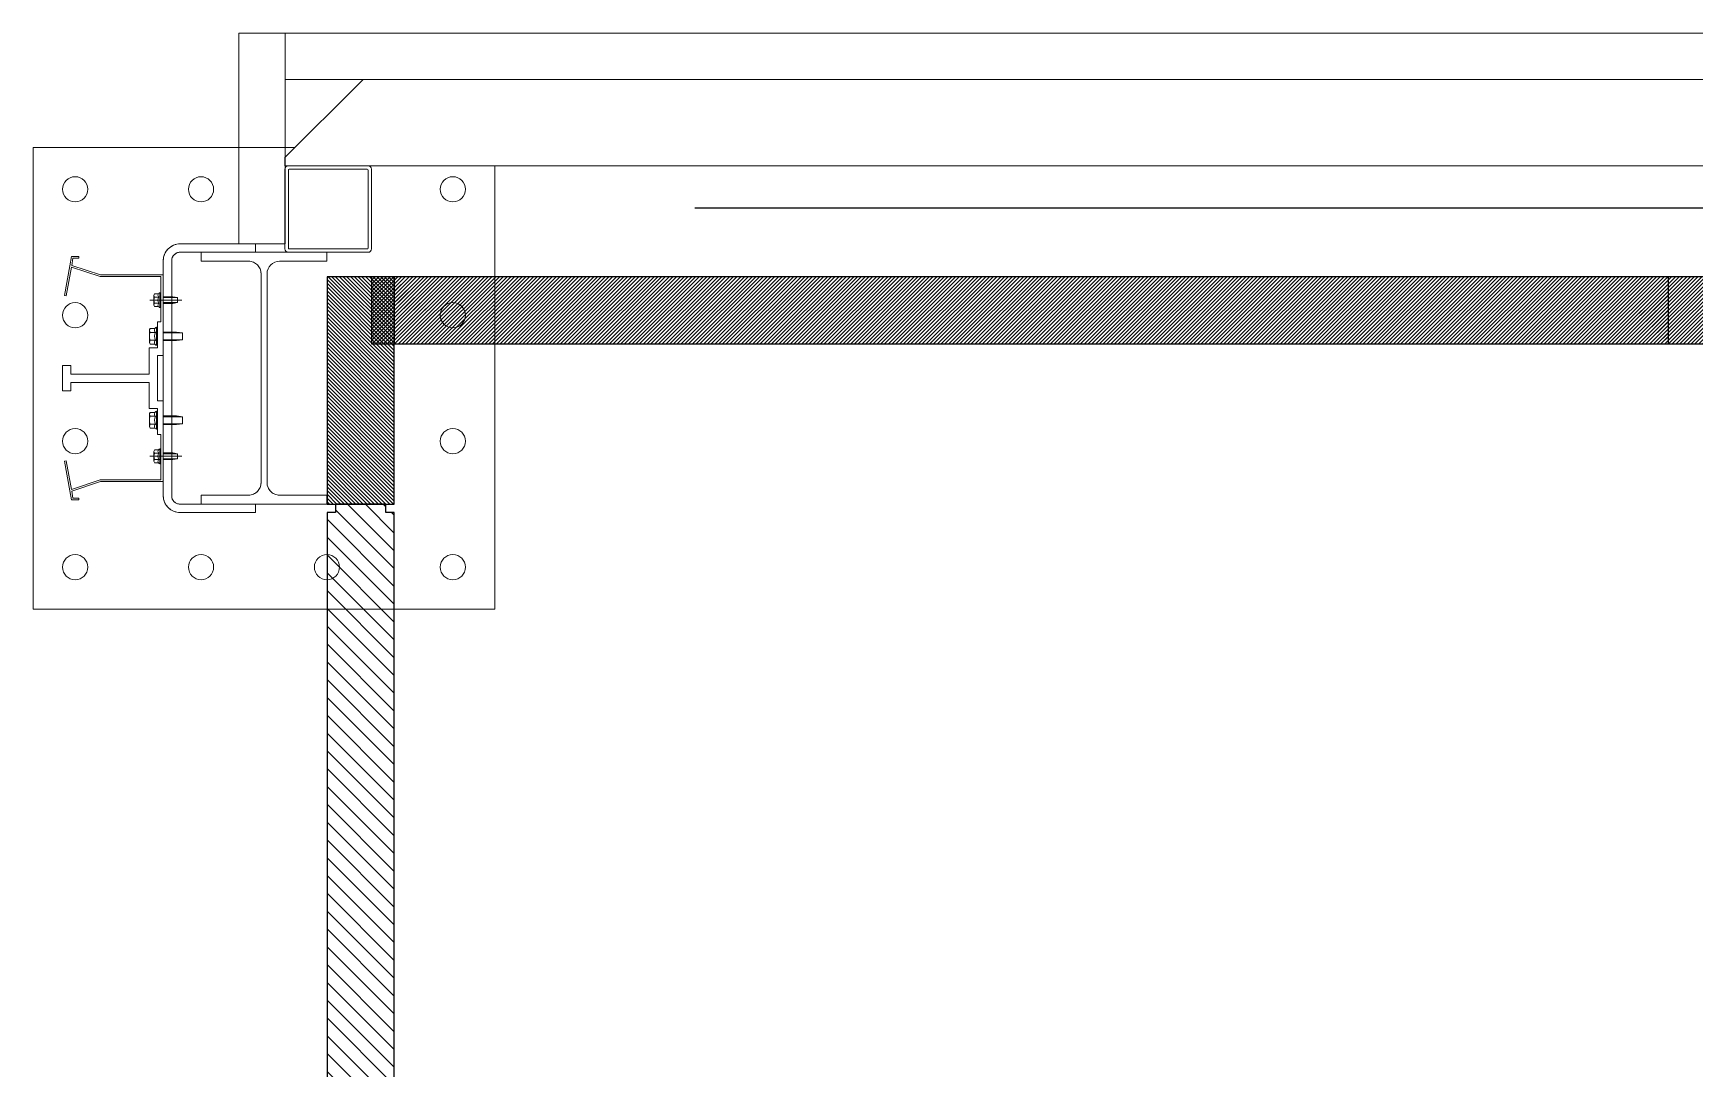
# Model space of a CAD drawing. Header units: millimetres. Extents: x 10 to 110, y 17 to 110.
# Drawn here: x 93.165 to 95.144, y 105.602 to 106.835 of the extents above; entities that cross this region are included whole.
import ezdxf

# ---------------------------------------------------------------- set-up
doc = ezdxf.new("R2010")
doc.units = ezdxf.units.MM
doc.header["$LTSCALE"] = 0.05
for name, pattern in [('00 Ground$0$DASHDOT', [25.4, 12.7, -6.35, 0, -6.35]), ('00 Ground$0$DASHDOT2', [12.7, 6.35, -3.175, 0, -3.175]), ('00 Ground$0$PHANTOM2', [31.75, 15.875, -3.175, 3.175, -3.175, 3.175, -3.175])]:
    doc.linetypes.add(name, pattern=pattern)
for name, color, linetype, lineweight in [('00 Ground$0$A-Panel Exterior', 3, 'Continuous', 0), ('00 Ground$0$A-Panel Interior', 6, 'Continuous', 0), ('00 Ground$0$A-Proyecciones', 252, 'Continuous', 0), ('00 Ground$0$interface-AM_1', 7, 'Continuous', 5), ('00 Ground$0$megadoor-AM_0', 7, 'Continuous', 5), ('00 Ground$0$megadoor-AM_5', 7, 'Continuous', 5), ('00 Ground$0$megadoor-AM_7', 7, '00 Ground$0$DASHDOT', 5), ('00 Ground$0$Puerta', 7, 'Continuous', 0)]:
    doc.layers.add(name, color=color, linetype=linetype, lineweight=lineweight)
doc.layers.add('00 Ground$0$A-Paneles', color=7, linetype='Continuous')
doc.layers.add('00 Ground$0$A-Paneles-EXT', color=5, linetype='Continuous')
pattern_1 = [(45, (-13597.1444, 7821.7855), (-2.24506403, 2.24506403), [])]

# ---------------------------------------------------------------- blocks, each defined once
blk = doc.blocks.new('00 Ground$0$Hangar subestructura puerta planta baja')
at = {"color": 0, "linetype": 'Continuous', "lineweight": 0}
for p, q in [((64.3679, 0.249), (64.3679, 0.154)), ((64.4669, 0.253), (64.3719, 0.253)), ((64.3719, 0.155), (64.3719, 0.248)), ((64.3729, 0.249), (64.4659, 0.249)), ((64.4669, 0.248), (64.4669, 0.155)), ((64.4709, 0.154), (64.4709, 0.249)), ((64.3329, 0.15), (64.3329, 0.16)), ((64.2679, 0.15), (64.4179, 0.15)), ((64.3719, 0.15), (64.4669, 0.15)), ((64.4659, 0.154), (64.3729, 0.154)), ((64.3465, 0.1243), (64.3465, -0.1243))]:
    blk.add_line(p, q, dxfattribs=at)
at = {"color": 4, "linetype": 'Continuous', "lineweight": 0}
for p, q in [((64.3329, 0.16), (64.2429, 0.16)), ((64.2229, 0.14), (64.2229, -0.14)), ((64.2329, -0.14), (64.2329, 0.14)), ((64.2429, 0.15), (64.3329, 0.15)), ((64.4179, 0.15), (64.2679, 0.15)), ((64.2679, 0.15), (64.2679, 0.1393)), ((64.2679, 0.1393), (64.3244, 0.1393)), ((64.3615, 0.1393), (64.4179, 0.1393)), ((64.4179, 0.1393), (64.4179, 0.15)), ((64.3394, 0.1243), (64.3394, -0.1243)), ((64.3465, -0.1243), (64.3465, 0.1243)), ((64.3329, -0.15), (64.2429, -0.15)), ((64.3244, -0.1393), (64.2679, -0.1393)), ((64.2679, -0.1393), (64.2679, -0.15)), ((64.2679, -0.15), (64.4179, -0.15)), ((64.3329, -0.16), (64.3329, -0.15)), ((64.4179, -0.1393), (64.3615, -0.1393)), ((64.4179, -0.15), (64.4179, -0.1393)), ((64.2429, -0.16), (64.3329, -0.16))]:
    blk.add_line(p, q, dxfattribs=at)
at = {"color": 0, "linetype": 'Continuous', "lineweight": 0}
for centre, radius, start, end in [((64.3719, 0.249), 0.004, 90, 180), ((64.4669, 0.249), 0.004, 0, 90), ((64.3615, 0.1243), 0.015, 90, 180), ((64.3719, 0.154), 0.004, 180, 270), ((64.4669, 0.154), 0.004, 270, 0)]:
    blk.add_arc(centre, radius, start, end, dxfattribs=at)
at = {"color": 0, "linetype": 'Continuous', "lineweight": 0, "extrusion": (-2.18624e-16, 2.67737e-32, -1)}
for centre, start, end in [((-64.3729, 0.248), 0, 90), ((-64.4659, 0.248), 90, 180), ((-64.3729, 0.155), 270, 0), ((-64.4659, 0.155), 180, 270)]:
    blk.add_arc(centre, 0.001, start, end, dxfattribs=at)
at = {"color": 4, "linetype": 'Continuous', "lineweight": 0}
for centre, start, end in [((64.2429, 0.14), 90, 180), ((64.2429, -0.14), 180, 270)]:
    blk.add_arc(centre, 0.02, start, end, dxfattribs=at)
at = {"color": 4, "linetype": 'Continuous', "lineweight": 0, "extrusion": (-2.18624e-16, 2.67737e-32, -1)}
for centre, radius, start, end in [((-64.2429, 0.14), 0.01, 0, 90), ((-64.3244, 0.1243), 0.015, 90, 180), ((-64.3615, 0.1243), 0.015, 0, 90), ((-64.3244, -0.1243), 0.015, 180, 270), ((-64.3615, -0.1243), 0.015, 270, 0), ((-64.2429, -0.14), 0.01, 270, 0)]:
    blk.add_arc(centre, radius, start, end, dxfattribs=at)
at = {"layer": '00 Ground$0$interface-AM_1', "linetype": '00 Ground$0$PHANTOM2'}
for p, q in [((64.3328, 0.16), (64.2429, 0.16)), ((64.3328, 0.15), (64.3328, 0.16)), ((64.2229, 0.14), (64.2229, -0.14)), ((64.2329, -0.14), (64.2329, 0.14)), ((64.2429, 0.15), (64.3328, 0.15)), ((64.2679, 0.1393), (64.2679, 0.15)), ((64.3244, 0.1393), (64.2679, 0.1393)), ((64.4179, 0.1393), (64.3615, 0.1393)), ((64.4179, 0.15), (64.4179, 0.1393)), ((64.3394, -0.1243), (64.3394, 0.1243)), ((64.3328, -0.15), (64.2429, -0.15)), ((64.2679, -0.15), (64.2679, -0.1393)), ((64.2679, -0.1393), (64.3244, -0.1393)), ((64.4179, -0.15), (64.2679, -0.15)), ((64.3328, -0.16), (64.3328, -0.15)), ((64.3615, -0.1393), (64.4179, -0.1393)), ((64.4179, -0.1393), (64.4179, -0.15)), ((64.2429, -0.16), (64.3328, -0.16))]:
    blk.add_line(p, q, dxfattribs=at)
for centre, radius, start, end in [((64.2429, 0.14), 0.02, 90, 180), ((64.2429, 0.14), 0.01, 90, 180), ((64.3244, 0.1243), 0.015, 0, 90), ((64.3244, -0.1243), 0.015, 270, 0), ((64.3615, -0.1243), 0.015, 180, 270), ((64.2429, -0.14), 0.02, 180, 270), ((64.2429, -0.14), 0.01, 180, 270)]:
    blk.add_arc(centre, radius, start, end, dxfattribs=at)
at = {"layer": '00 Ground$0$megadoor-AM_0'}
for p, q in [((64.1137, 0.145), (64.1117, 0.1339)), ((64.1224, 0.145), (64.1137, 0.145)), ((64.1138, 0.1344), (64.1153, 0.143)), ((64.1153, 0.143), (64.1224, 0.143)), ((64.1224, 0.143), (64.1224, 0.145)), ((64.1117, 0.1339), (64.1053, 0.0987)), ((64.1072, 0.0983), (64.1134, 0.1324)), ((64.1134, 0.1324), (64.1479, 0.121)), ((64.1482, 0.123), (64.1138, 0.1344)), ((64.1479, 0.121), (64.2199, 0.121)), ((64.2229, 0.123), (64.1482, 0.123)), ((64.2199, 0.121), (64.2199, 0.067)), ((64.2229, 0.027), (64.2229, 0.123)), ((64.2125, 0.1005), (64.217, 0.1005)), ((64.2189, 0.0841), (64.2189, 0.1018)), ((64.2199, 0.1018), (64.2189, 0.1018)), ((64.2199, 0.0841), (64.2199, 0.1018)), ((64.1053, 0.0987), (64.1072, 0.0983)), ((64.2117, 0.0873), (64.2117, 0.0986)), ((64.2125, 0.0967), (64.2178, 0.0967)), ((64.2125, 0.0892), (64.2178, 0.0892)), ((64.2125, 0.0854), (64.217, 0.0854)), ((64.2199, 0.0841), (64.2189, 0.0841)), ((64.2341, 0.097), (64.2229, 0.097)), ((64.2229, 0.089), (64.2341, 0.089)), ((64.2399, 0.096), (64.2341, 0.097)), ((64.2399, 0.09), (64.2341, 0.089)), ((64.2399, 0.09), (64.2399, 0.096)), ((64.2159, 0.0608), (64.2149, 0.0608)), ((64.2149, 0.0608), (64.2149, 0.0392)), ((64.2199, 0.067), (64.2159, 0.067)), ((64.2159, 0.067), (64.2159, 0.036)), ((64.2159, 0.0392), (64.2159, 0.0608)), ((64.2065, 0.058), (64.2073, 0.0592)), ((64.2065, 0.042), (64.2065, 0.058)), ((64.2073, 0.0407), (64.2065, 0.042)), ((64.2073, 0.0592), (64.2128, 0.0592)), ((64.2073, 0.0546), (64.2136, 0.0546)), ((64.2073, 0.0453), (64.2136, 0.0453)), ((64.2128, 0.0407), (64.2073, 0.0407)), ((64.2387, 0.055), (64.2229, 0.055)), ((64.2229, 0.045), (64.2387, 0.045)), ((64.2459, 0.0541), (64.2387, 0.055)), ((64.2459, 0.0458), (64.2387, 0.045)), ((64.2459, 0.0458), (64.2459, 0.0541)), ((64.2159, 0.036), (64.2059, 0.036)), ((64.2059, 0.036), (64.2059, 0.005)), ((64.2149, 0.0392), (64.2159, 0.0392)), ((64.2159, 0), (64.2159, 0.027)), ((64.2159, 0.027), (64.2229, 0.027)), ((64.1129, 0.015), (64.1029, 0.015)), ((64.1029, 0.015), (64.1029, 0)), ((64.1129, 0.005), (64.1129, 0.015)), ((64.2059, 0.005), (64.1129, 0.005)), ((64.1029, 0), (64.1029, -0.015)), ((64.1029, -0.015), (64.1129, -0.015)), ((64.1129, -0.015), (64.1129, -0.005)), ((64.1129, -0.005), (64.2059, -0.005)), ((64.2059, -0.005), (64.2059, -0.036)), ((64.2159, -0.027), (64.2159, 0)), ((64.2059, -0.036), (64.2159, -0.036)), ((64.2149, -0.0392), (64.2159, -0.0392)), ((64.2149, -0.0608), (64.2149, -0.0392)), ((64.2229, -0.027), (64.2159, -0.027)), ((64.2159, -0.036), (64.2159, -0.067)), ((64.2159, -0.0392), (64.2159, -0.0608)), ((64.2229, -0.123), (64.2229, -0.027)), ((64.2073, -0.0408), (64.2065, -0.042)), ((64.2065, -0.042), (64.2065, -0.058)), ((64.2065, -0.058), (64.2073, -0.0593)), ((64.2128, -0.0408), (64.2073, -0.0408)), ((64.2073, -0.0454), (64.2136, -0.0454)), ((64.2073, -0.0547), (64.2136, -0.0547)), ((64.2073, -0.0593), (64.2128, -0.0593)), ((64.2229, -0.045), (64.2387, -0.045)), ((64.2387, -0.055), (64.2229, -0.055)), ((64.2459, -0.0459), (64.2387, -0.045)), ((64.2459, -0.0542), (64.2387, -0.055)), ((64.2459, -0.0459), (64.2459, -0.0542)), ((64.2159, -0.0608), (64.2149, -0.0608)), ((64.2159, -0.067), (64.2199, -0.067)), ((64.2199, -0.067), (64.2199, -0.121)), ((64.1072, -0.0984), (64.1053, -0.0987)), ((64.1053, -0.0987), (64.1117, -0.134)), ((64.1134, -0.1325), (64.1072, -0.0984)), ((64.2117, -0.0874), (64.2117, -0.0987)), ((64.2125, -0.0855), (64.217, -0.0855)), ((64.2125, -0.0893), (64.2178, -0.0893)), ((64.2125, -0.0968), (64.2178, -0.0968)), ((64.2189, -0.0842), (64.2189, -0.1019)), ((64.2199, -0.0842), (64.2189, -0.0842)), ((64.2199, -0.0842), (64.2199, -0.1019)), ((64.2229, -0.089), (64.2341, -0.089)), ((64.2341, -0.097), (64.2229, -0.097)), ((64.2399, -0.09), (64.2341, -0.089)), ((64.2399, -0.096), (64.2341, -0.097)), ((64.2399, -0.09), (64.2399, -0.096)), ((64.2125, -0.1006), (64.217, -0.1006)), ((64.2199, -0.1019), (64.2189, -0.1019)), ((64.1117, -0.134), (64.1137, -0.145)), ((64.1479, -0.121), (64.1134, -0.1325)), ((64.1138, -0.1345), (64.1482, -0.123)), ((64.1153, -0.143), (64.1138, -0.1345)), ((64.2199, -0.121), (64.1479, -0.121)), ((64.1482, -0.123), (64.2229, -0.123)), ((64.1137, -0.145), (64.1224, -0.145)), ((64.1224, -0.143), (64.1153, -0.143)), ((64.1224, -0.145), (64.1224, -0.143))]:
    blk.add_line(p, q, dxfattribs=at)
for centre, radius, start, end in [((64.2143, 0.0986), 0.0026, 133.8159, 226.1841), ((64.2194, 0.099), 0.00284, 100.2523, 234.3201), ((64.2209, 0.093), 0.0092, 155.931, 204.069), ((64.2143, 0.0873), 0.0026, 133.8159, 226.1841), ((64.2233, 0.093), 0.0067, 145.9257, 214.0743), ((64.2194, 0.0869), 0.00284, 125.6799, 259.7477), ((64.2158, 0.0573), 0.00354, 104.8648, 231.3811), ((64.2106, 0.0569), 0.00409, 145.6158, 214.3842), ((64.2218, 0.05), 0.0153, 162.412, 197.588), ((64.2106, 0.043), 0.00409, 145.6158, 214.3842), ((64.2212, 0.05), 0.00886, 148.5606, 211.4394), ((64.2158, 0.0426), 0.00354, 128.6189, 255.1352), ((64.2158, -0.0427), 0.00354, 104.8648, 231.3811), ((64.2106, -0.0431), 0.00409, 145.6158, 214.3842), ((64.2218, -0.05), 0.0153, 162.412, 197.588), ((64.2106, -0.057), 0.00409, 145.6158, 214.3842), ((64.2212, -0.05), 0.00886, 148.5606, 211.4394), ((64.2158, -0.0574), 0.00354, 128.6189, 255.1352), ((64.2143, -0.0874), 0.0026, 133.8159, 226.1841), ((64.2209, -0.093), 0.0092, 155.931, 204.069), ((64.2143, -0.0987), 0.0026, 133.8159, 226.1841), ((64.2194, -0.087), 0.00284, 100.2523, 234.3201), ((64.2233, -0.093), 0.0067, 145.9257, 214.0743), ((64.2194, -0.0991), 0.00284, 125.6799, 259.7477)]:
    blk.add_arc(centre, radius, start, end, dxfattribs=at)
at = {"layer": '00 Ground$0$megadoor-AM_5'}
for p, q in [((64.2399, 0.096), (64.2229, 0.096)), ((64.2399, 0.09), (64.2229, 0.09)), ((64.2229, 0.0541), (64.2459, 0.0541)), ((64.2229, 0.0458), (64.2459, 0.0458)), ((64.2229, -0.0459), (64.2459, -0.0459)), ((64.2229, -0.0542), (64.2459, -0.0542)), ((64.2399, -0.09), (64.2229, -0.09)), ((64.2399, -0.096), (64.2229, -0.096))]:
    blk.add_line(p, q, dxfattribs=at)
at = {"layer": '00 Ground$0$megadoor-AM_7', "linetype": '00 Ground$0$DASHDOT2'}
for p, q in [((64.2068, 0.093), (64.2449, 0.093)), ((64.2068, -0.093), (64.2449, -0.093))]:
    blk.add_line(p, q, dxfattribs=at)
at = {"layer": '00 Ground$0$Puerta', "color": 253, "linetype": 'Continuous', "lineweight": 0}
for p, q in [((64.4569, 0.352), (64.3679, 0.263)), ((64.4569, 0.352), (64.4609, 0.356)), ((64.4609, 0.356), (66.1438, 0.356)), ((64.3679, 0.257), (64.3679, 0.263)), ((64.3679, 0.257), (64.3679, 0.253)), ((64.3679, 0.253), (64.3719, 0.253)), ((64.4669, 0.253), (66.2368, 0.253))]:
    blk.add_line(p, q, dxfattribs=at)
at = {"layer": '00 Ground$0$Puerta', "color": 251, "linetype": 'Continuous', "lineweight": 0}
for p, q in [((64.0679, 0.275), (64.0679, -0.275)), ((64.3799, 0.275), (64.0679, 0.275)), ((64.6179, -0.275), (64.6179, 0.253)), ((64.0679, -0.275), (64.6179, -0.275))]:
    blk.add_line(p, q, dxfattribs=at)
at = {"layer": '00 Ground$0$Puerta', "color": 251, "linetype": 'Continuous', "lineweight": 0, "extrusion": (-2.18624e-16, 2.67737e-32, -1)}
for centre in [(-64.1179, 0.225), (-64.2679, 0.225), (-64.5679, 0.225), (-64.1179, 0.075), (-64.5679, 0.075), (-64.1179, -0.075), (-64.5679, -0.075), (-64.1179, -0.225), (-64.2679, -0.225), (-64.4179, -0.225), (-64.5679, -0.225)]:
    blk.add_circle(centre, 0.015, dxfattribs=at)
blk = doc.blocks.new('*U281')
at = {"layer": '00 Ground$0$A-Paneles-EXT'}
h = blk.add_hatch(dxfattribs=at)
h.set_pattern_fill('PAREDES', color=251, scale=0.5)
h.set_pattern_definition([(45, (-6e-13, 0.015), (-0.0106066, 0.0106066), [])])
h.paths.add_polyline_path([(1.677, 0.03), (1.667, 0.03), (1.667, 0.04), (0.01, 0.04), (0.01, 0.03), (0, 0.03), (0, -0.03), (0.01, -0.03), (0.01, -0.04), (1.667, -0.04), (1.667, -0.03), (1.677, -0.03)])
blk.add_lwpolyline([(1.677, 0.03), (1.667, 0.03), (1.667, 0.04), (0.01, 0.04), (0.01, 0.03), (0, 0.03), (0, -0.03), (0.01, -0.03), (0.01, -0.04), (1.667, -0.04), (1.667, -0.03), (1.677, -0.03)], close=True, dxfattribs=at)
blk = doc.blocks.new('*U296')
h = blk.add_hatch()
h.set_pattern_fill('ANSI31', color=250)
h.set_pattern_definition(pattern_1)
h.paths.add_polyline_path([(0, 0), (1545.1, 0), (1545.1, 80), (0, 80)])
at = {"layer": '00 Ground$0$A-Paneles', "color": 4}
blk.add_lwpolyline([(0, 0), (1545.1, 0), (1545.1, 80), (0, 80)], close=True, dxfattribs=at)
blk = doc.blocks.new('00 Ground$0$Pata Arco')
at = {"layer": 'Defpoints'}
blk.add_line((2.7291, -1.3527), (-4.0978, -1.3527), dxfattribs=at)
blk = doc.blocks.new('*U302')
at = {"layer": '00 Ground$0$A-Proyecciones', "rotation": 180}
blk.add_blockref('00 Ground$0$Pata Arco', (35.9822, 0), dxfattribs=at)
blk = doc.blocks.new('*U301')
at = {"layer": '00 Ground$0$A-Proyecciones', "color": 0, "linetype": 'ByBlock', "lineweight": -2}
blk.add_blockref('*U302', (0, 73), dxfattribs=at)
blk = doc.blocks.new('*U225')
h = blk.add_hatch()
h.set_pattern_fill('ANSI31', color=250)
h.set_pattern_definition(pattern_1)
h.paths.add_polyline_path([(0, 0), (271, 0), (271, 80), (0, 80)])
at = {"layer": '00 Ground$0$A-Paneles', "color": 4}
blk.add_lwpolyline([(0, 0), (271, 0), (271, 80), (0, 80)], close=True, dxfattribs=at)
blk = doc.blocks.new('*U171')
h = blk.add_hatch()
h.set_pattern_fill('ANSI31', color=250)
h.set_pattern_definition(pattern_1)
h.paths.add_polyline_path([(0, 0), (1873.9, 0), (1873.9, 80), (0, 80)])
at = {"layer": '00 Ground$0$A-Paneles', "color": 4}
blk.add_lwpolyline([(0, 0), (1873.9, 0), (1873.9, 80), (0, 80)], close=True, dxfattribs=at)

msp = doc.modelspace()

# ---------------------------------------------------------------- linework, layer by layer
at = {"layer": '00 Ground$0$A-Panel Exterior', "lineweight": 0}
for points in [[(93.4648, 106.5841), (93.4098, 106.5841), (93.4098, 106.8351), (93.4648, 106.8351)], [(93.4648, 106.7801), (93.4648, 106.8351), (95.4686, 106.8351), (95.4686, 106.7801)]]:
    msp.add_lwpolyline(points, close=True, dxfattribs=at)

# ---------------------------------------------------------------- block references
at = {"lineweight": 0}
msp.add_blockref('00 Ground$0$Hangar subestructura puerta planta baja', (29.0968, 106.4242), dxfattribs=at)
at = {"lineweight": 0, "rotation": 90}
msp.add_blockref('*U281', (93.5548, 104.5971), dxfattribs=at)
at = {"layer": '00 Ground$0$A-Panel Interior', "lineweight": 0, "xscale": 0.001, "yscale": 0.001, "zscale": 0.001, "rotation": 90}
msp.add_blockref('*U225', (93.5948, 106.2741), dxfattribs=at)
at = {"layer": '00 Ground$0$A-Panel Interior', "lineweight": 0, "xscale": 0.001, "yscale": 0.001, "zscale": 0.001}
for name, p in [('*U296', (93.5678, 106.4651)), ('*U171', (93.5948, 106.4651))]:
    msp.add_blockref(name, p, dxfattribs=at)
at = {"layer": '00 Ground$0$A-Proyecciones', "lineweight": 0}
msp.add_blockref('*U301', (60.6998, 32.2746), dxfattribs=at)

doc.saveas('drawing.dxf')
